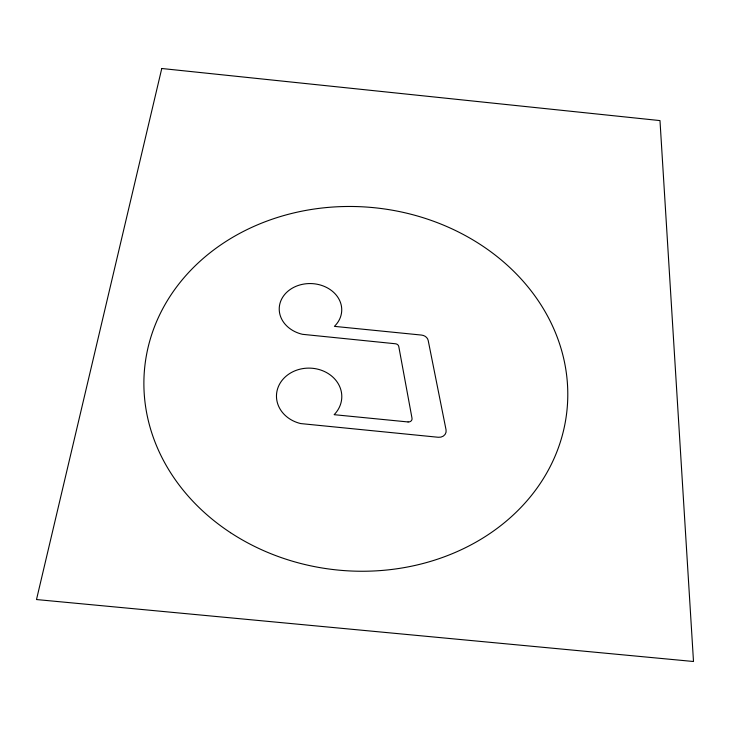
<?xml version="1.0" encoding="UTF-8"?>
<svg xmlns="http://www.w3.org/2000/svg" width="730" height="730" viewBox="0 0 730 730"><rect width="100%" height="100%" fill="white"/><g stroke="black" fill="none" stroke-linecap="round" stroke-linejoin="round"><path stroke-width="1.09" d="M161.768 68.501L36.5 599.549L693.5 661.499L659.984 120.587L161.768 68.501M408.061 421.958L334.139 414.686A32.667 28.233 1.5 0 0 326.274 372.428A32.667 28.233 1.5 0 0 279.125 384.993A32.667 28.233 1.5 0 0 300.76 423.582L438.246 437.27A7.601 6.634 13.3 0 0 446.057 429.851L428.2 340.49A7.263 6.086 9.9 0 0 421.493 335.07L334.404 326.365A31.262 25.851 2.3 0 0 326.876 287.611A31.262 25.851 2.3 0 0 281.762 298.844A31.262 25.851 2.3 0 0 302.485 334.313L395.432 343.766A3.65 3.075 8.2 0 1 398.772 346.495L412.021 418.299A3.778 3.294 10.3 0 1 408.061 421.958M230.543 532.69A212.22 182.08 5.6 0 0 566.544 414.019A212.22 182.08 5.6 0 0 270.438 219.812A212.22 182.08 5.6 0 0 230.543 532.69"/></g></svg>
